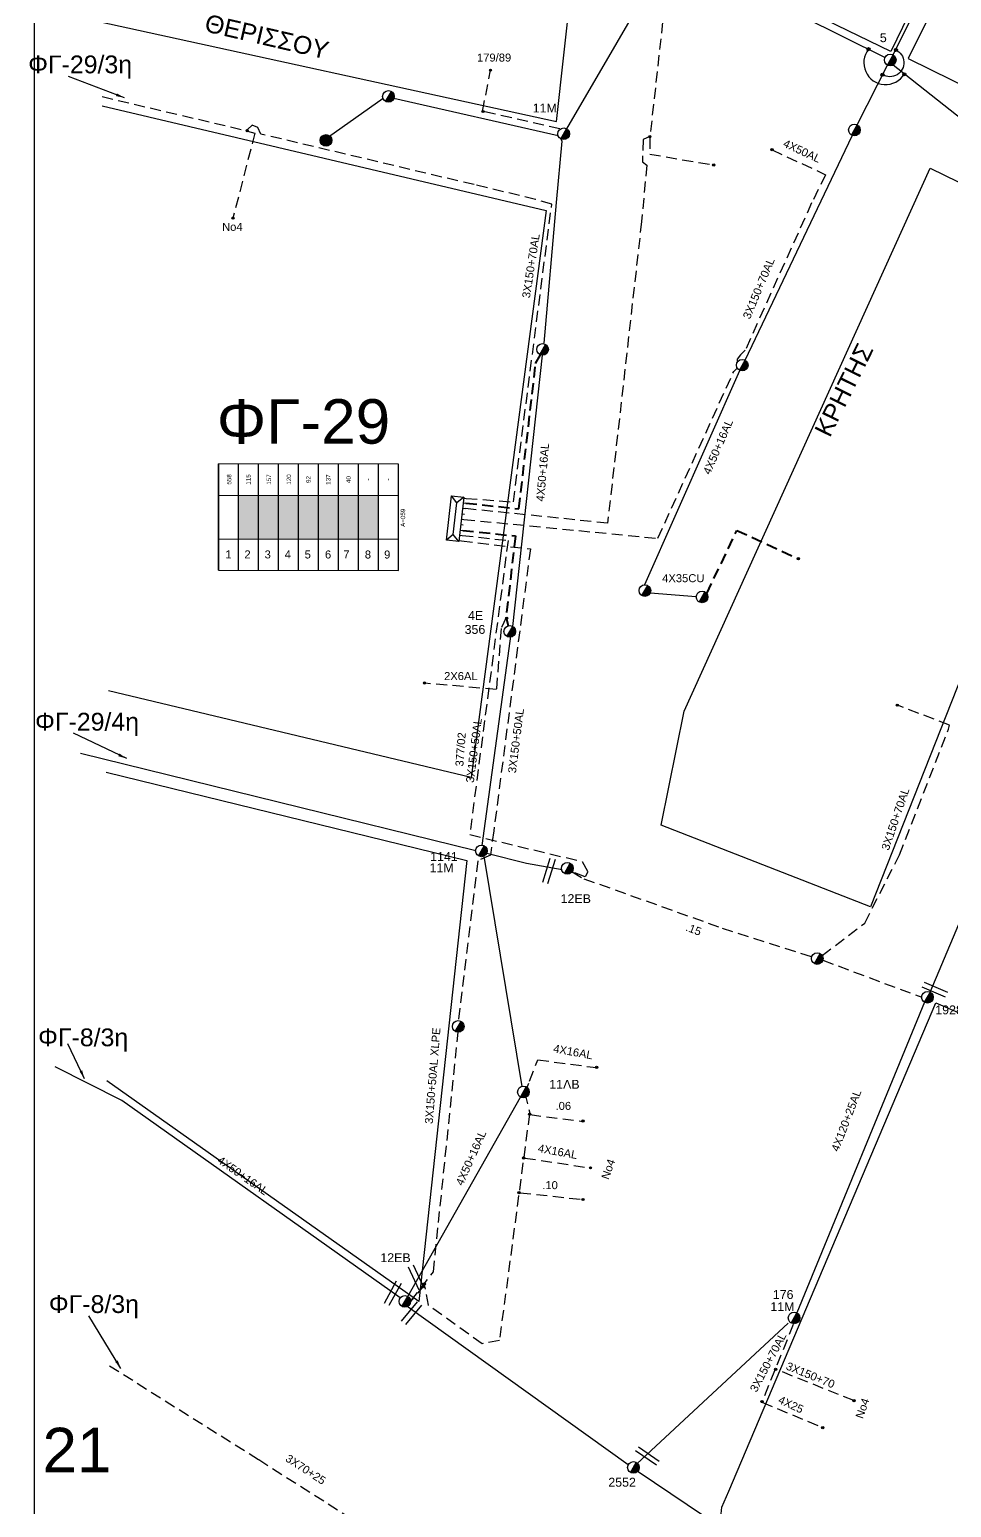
# Model space of a CAD drawing. Header units: millimetres. Extents: x -2238 to -1136, y 747 to 1272.
# Drawn here: x -2237.9 to -2131.4, y 858.5 to 1029.1 of the extents above; entities that cross this region are included whole.
import ezdxf
from ezdxf.enums import TextEntityAlignment as Align

# ---------------------------------------------------------------- set-up
doc = ezdxf.new("R2010")
doc.units = ezdxf.units.MM
doc.linetypes.add('DASHED', pattern=[19.05, 12.7, -6.35])
for name, color, linetype in [('Άγνωστα', 7, 'Continuous'), ('Ασφαλειοκιβώτια Χ.Τ 9 αναχωρήσεων', 7, 'Continuous'), ('Γέφυρες Εναέριου Δικτύου', 7, 'Continuous'), ('Γυμνά εναέρια ΧΤ (3Φ)   4x35CU', 7, 'Continuous'), ('Γυμνά εναέρια ΧΤ και ΦΟΠ (3Φ)   4x50+16AL', 7, 'Continuous'), ('Επιγραφές - Σχήματα', 7, 'Continuous'), ('Καλώδια ΧΤ   2x6AL', 7, 'DASHED'), ('Καλώδια ΧΤ   3x150+50AL', 7, 'DASHED'), ('Καλώδια ΧΤ   3x150+70AL', 7, 'DASHED'), ('Καλώδια ΧΤ   3x150AL+50XLPE', 7, 'DASHED'), ('Στύλος Ξύλινος', 7, 'Continuous'), ('Στύλος Ξύλινος @ 1', 7, 'Continuous'), ('Στύλος ΦΜ', 7, 'Continuous'), ('Στύλος ΦΜ @ 1', 7, 'Continuous'), ('Συνδέσεις', 7, 'Continuous'), ('Συνεστραμμένα ΧΤ   4x120+25 AL', 7, 'SYN_LINE'), ('Τομή', 7, 'Continuous'), ('Υποσταθμός πόλεως', 7, 'Continuous'), ('Υπόβαθρο ΔΕΗ', 7, 'Continuous'), ('Υπόγεια Καλώδια Δικτύου ΧΤ   .06', 7, 'DASHED'), ('Υπόγεια Καλώδια Δικτύου ΧΤ   .15', 7, 'DASHED'), ('Υπόγεια καλώδια Δικτύου ΧΤ και Παρ. ΧΤ - 3X150+70 AL', 7, 'DASHED'), ('Υπόγεια καλώδια Παροχών ΧΤ   .10 -', 7, 'DASHED'), ('Υπόγεια καλώδια Παροχών ΧΤ   4x16AL', 7, 'DASHED'), ('Υπόγεια καλώδια Παροχών ΧΤ   4x25', 7, 'DASHED')]:
    doc.layers.add(name, color=color, linetype=linetype)
doc.styles.get("Standard").update_dxf_attribs({"font": 'ARIAL.TTF'})
doc.linetypes.add('SYN_LINE', pattern='A,0.5,-0.0001,["/\\/\\/\\/",Standard,S=0.1,R=0,X=0,Y=-0.05],-0.25', length=0.7501)
doc.dimstyles.new('ISO-25', dxfattribs={"dimtxt": 2.5, "dimasz": 2.5, "dimexe": 1.25, "dimexo": 0.625, "dimtad": 1, "dimtxsty": 'Standard', "dimcen": 2.5, "dimadec": 0, "dimazin": 0, "dimtfac": 1, "dimtmove": 0, "dimatfit": 3, "dimfxl": 1, "dimarcsym": 0})

# ---------------------------------------------------------------- blocks, each defined once
blk = doc.blocks.new('ΤΟΜΗ')
at = {"layer": 'Τομή', "ltscale": 40}
for p, q in [((-5.68, 0), (5.68, 0)), ((5.68, -2.33), (-5.68, -2.33))]:
    blk.add_line(p, q, dxfattribs=at)
blk = doc.blocks.new('ΥΠΑΡΧΩΝ ΤΣΙΜΕΝΤΕΝΙΟΣ ΣΤΥΛΟΣ')
at = {"layer": 'Στύλος ΦΜ'}
blk.add_hatch(color=256, dxfattribs=at).paths.add_polyline_path([(-1.29, -2.28, 0.574793), (2.62, 0, 0.268822), (1.3, 2.27)])
blk.add_line((-1.29, -2.28), (1.3, 2.27), dxfattribs=at)
blk.add_circle((0, 0), 2.62, dxfattribs=at)
at = {"layer": 'Στύλος ΦΜ', "flags": 4}
for tag, p in [('ΤΥΠΟΣ', (-4.91, 3.03)), ('ΑΡΙΘΜΟΣ', (-4.68, 8.05))]:
    blk.add_attdef(tag, p, '', height=4, dxfattribs=at)
blk = doc.blocks.new('ΑΣΦΑΛΕΙΟΚΙΒΩΤΙΟ ΥΠΟΣΤΑΘΜΟΥ 9 ΑΝΑΧΩΡΗΣΕΩΝ')
at = {"layer": 'Ασφαλειοκιβώτια Χ.Τ 9 αναχωρήσεων', "ltscale": 40}
for p, q in [((-23.8, 40.36), (24.02, 40.36)), ((-9.72, 40.36), (-9.72, -40.64)), ((9.94, 40.36), (9.94, -40.64)), ((-23.8, 31.36), (24.02, 31.36)), ((-23.8, 22.36), (24.02, 22.36)), ((-23.8, 13.36), (24.02, 13.36)), ((-23.8, 4.36), (24.02, 4.36)), ((-23.8, -4.64), (24.02, -4.64)), ((-23.8, -13.64), (24.02, -13.64)), ((-23.8, -22.64), (24.02, -22.64)), ((-23.8, -31.64), (24.02, -31.64))]:
    blk.add_line(p, q, dxfattribs=at)
at = {"layer": 'Ασφαλειοκιβώτια Χ.Τ 9 αναχωρήσεων'}
blk.add_lwpolyline([(-23.8, -40.64), (24.02, -40.64), (24.02, 40.36), (-23.8, 40.36)], close=True, dxfattribs=at)
for s, p in [('1', (-18.45, 37.24)), ('2', (-18.45, 28.67)), ('3', (-18.45, 19.6)), ('4', (-18.45, 10.58)), ('5', (-18.45, 1.57)), ('6', (-18.45, -7.57)), ('7', (-18.45, -15.81)), ('8', (-18.45, -25.5)), ('9', (-18.45, -34.19))]:
    blk.add_text(s, height=3.6, rotation=270, dxfattribs=at).set_placement(p)
at = {"layer": 'Ασφαλειοκιβώτια Χ.Τ 9 αναχωρήσεων', "ltscale": 40}
for tag, height, p in [('ΟΝΟΜΑ', 5, (-0.16, 44.31)), ('ΚΕΙΜΕΝΟ 1', 2, (17.06, 35.59)), ('ΚΕΙΜΕΝΟ 2', 2, (17.06, 26.88)), ('ΚΕΙΜΕΝΟ 3', 2, (17.06, 17.69)), ('ΚΕΙΜΕΝΟ 4', 2, (17.06, 8.71)), ('ΚΕΙΜΕΝΟ 5', 2, (17.06, -0.13)), ('ΚΕΙΜΕΝΟ 6', 2, (17.06, -9.05)), ('ΚΕΙΜΕΝΟ 7', 2, (17.06, -18.13)), ('ΚΕΙΜΕΝΟ 8', 2, (17.06, -26.85)), ('ΚΕΙΜΕΝΟ 9', 2, (17.06, -35.99)), ('ΣΧ', 2, (-0.1, -42.64))]:
    blk.add_attdef(tag, text='', height=height, dxfattribs=at).set_placement(p, align=Align.MIDDLE_CENTER)
blk = doc.blocks.new('_ΣΥΝΔΕΣΗ')
at = {"layer": 'Συνδέσεις', "linetype": 'SYN_LINE', "ltscale": 40}
blk.add_hatch(color=256, dxfattribs=at).paths.add_polyline_path([(0.5, -0.01, 1), (-0.5, -0.01, 1)])
at = {"layer": 'Συνδέσεις'}
blk.add_circle((0, -0.01), 0.5, dxfattribs=at)
blk = doc.blocks.new('ΥΠΑΡΧΩΝ ΞΥΛΙΝΟΣ ΣΤΥΛΟΣ')
at = {"layer": 'Στύλος Ξύλινος'}
h = blk.add_hatch(color=256, dxfattribs=at)
h.paths.add_polyline_path([(-2.62, 0, 0.270008), (-1.29, -2.28), (1.3, 2.27, 0.576266)])
h.paths.add_polyline_path([(-1.29, -2.28, 0.574793), (2.62, 0, 0.268822), (1.3, 2.27)])
blk.add_line((-1.29, -2.28), (1.3, 2.27), dxfattribs=at)
blk.add_circle((0, 0), 2.62, dxfattribs=at)
at = {"layer": 'Στύλος Ξύλινος', "flags": 4}
for tag, p in [('ΑΡΙΘΜΟΣ', (-4.91, 8.6)), ('ΤΥΠΟΣ', (-4.85, 3.39))]:
    blk.add_attdef(tag, p, '', height=4, dxfattribs=at)
blk = doc.blocks.new('ΥΠΟΣΤΑΘΜΟΣ ΠΟΛΕΩΣ 9 ΑΝΑΧΩΡΗΣΕΩΝ')
at = {"layer": 'Υποσταθμός πόλεως', "ltscale": 40}
for p, q in [((-9.63, -2.82), (-9.63, -4)), ((-7.12, -2.82), (-7.12, -4)), ((-4.84, -2.82), (-4.84, -4)), ((-2.36, -2.82), (-2.36, -4)), ((0.09, -2.82), (0.09, -4)), ((2.55, -2.82), (2.55, -4)), ((5.02, -2.82), (5.02, -4)), ((7.48, -2.82), (7.48, -4)), ((9.61, -2.82), (9.61, -4))]:
    blk.add_line(p, q, dxfattribs=at)
blk.add_lwpolyline([(-10.02, 2.82), (10.02, 2.82), (10.02, -2.82), (-10.02, -2.82)], close=True, dxfattribs=at)
for points in [[(-7.21, 0), (-10.02, 2.82)], [(-10.02, -2.82), (-7.21, 0)], [(-7.21, 0), (7.21, 0)], [(7.21, 0), (10.02, 2.82)], [(10.02, -2.82), (7.21, 0)]]:
    blk.add_lwpolyline(points, dxfattribs=at)
at = {"layer": 'Υποσταθμός πόλεως', "linetype": 'SYN_LINE', "ltscale": 40, "flags": 1}
for tag, p in [('ΜΕΤΑΣΧΗΜΑΤΙΣΜΟΣ', (10.79, 1.71)), ('ΙΣΧΥΣ', (10.77, -1.08)), ('ΑΡΙΘΜΟΣ', (10.89, -3.8))]:
    blk.add_attdef(tag, p, '', height=1.8, dxfattribs=at)

msp = doc.modelspace()

# ---------------------------------------------------------------- hatches: boundary and pattern name
at = {"layer": 'Ασφαλειοκιβώτια Χ.Τ 9 αναχωρήσεων', "lineweight": 40, "ltscale": 0.1}
for color, points in [(87, [(-2211.45, 975.34), (-2213.76, 975.35), (-2213.76, 970.3), (-2211.45, 970.3)]), (1, [(-2211.45, 975.34), (-2211.45, 970.3), (-2209.14, 970.3), (-2209.14, 975.34)]), (30, [(-2209.14, 975.34), (-2209.14, 970.3), (-2206.84, 970.3), (-2206.83, 975.34)]), (2, [(-2206.83, 975.34), (-2206.84, 970.3), (-2204.53, 970.29), (-2204.52, 975.34)]), (27, [(-2204.52, 975.34), (-2204.53, 970.29), (-2202.22, 970.29), (-2202.21, 975.33)]), (5, [(-2202.21, 975.33), (-2202.22, 970.29), (-2199.91, 970.29), (-2199.9, 975.33)]), (133, [(-2199.9, 975.33), (-2199.91, 970.29), (-2197.6, 970.29), (-2197.59, 975.33)])]:
    msp.add_hatch(color=color, dxfattribs=at).paths.add_polyline_path(points)

# ---------------------------------------------------------------- linework, layer by layer
at = {"layer": 'Άγνωστα', "color": 27, "ltscale": 0.1}
for points in [[(-2138.18, 1026.18), (-2128.09, 1046.51)], [(-2142.39, 1018.14), (-2142.32, 1018.1), (-2138.84, 1025.01)]]:
    msp.add_lwpolyline(points, dxfattribs=at)
at = {"layer": 'Άγνωστα', "color": 2, "linetype": 'DASHED', "ltscale": 0.1}
for points in [[(-2163.94, 1037.52), (-2166.27, 1016.63)], [(-2166.25, 1016.78), (-2167.05, 1016.43), (-2167.13, 1013.86), (-2166.62, 1013.46), (-2167.22, 1006.94), (-2171.14, 972.13), (-2187.59, 973.82)], [(-2166.27, 1016.63), (-2166.27, 1016.63), (-2166.27, 1014.73), (-2158.89, 1013.47)]]:
    msp.add_lwpolyline(points, dxfattribs=at)
at = {"layer": 'Άγνωστα', "color": 87, "linetype": 'DASHED', "ltscale": 0.1}
for points in [[(-2185.58, 1019.67), (-2184.66, 1024.43)], [(-2176.64, 1017.64), (-2185.58, 1019.67)]]:
    msp.add_lwpolyline(points, dxfattribs=at)
at = {"layer": 'Άγνωστα', "color": 85, "linetype": 'SYN_LINE', "ltscale": 10}
for points in [[(-2197.07, 1021.17), (-2203.35, 1016.68)], [(-2176.84, 1016.85), (-2176.84, 1016.85), (-2195.82, 1021.14)]]:
    msp.add_lwpolyline(points, dxfattribs=at)
at = {"layer": 'Άγνωστα', "color": 1, "linetype": 'DASHED', "ltscale": 0.1}
msp.add_lwpolyline([(-2212.7, 1017.38), (-2211.87, 1017.15), (-2214.4, 1007.34)], dxfattribs=at)
at = {"layer": 'Άγνωστα', "color": 27, "linetype": 'DASHED', "ltscale": 0.1}
msp.add_lwpolyline([(-2152.16, 1015.24), (-2145.98, 1012.36)], dxfattribs=at)
at = {"layer": 'Άγνωστα', "color": 85, "linetype": 'DASHED', "lineweight": 40, "ltscale": 0.1}
msp.add_lwpolyline([(-2187.52, 974.45), (-2181.38, 973.79), (-2179.45, 990.56), (-2178.88, 991.56)], dxfattribs=at)
at = {"layer": 'Άγνωστα', "color": 30, "linetype": 'DASHED', "lineweight": 40, "ltscale": 0.1}
msp.add_lwpolyline([(-2187.87, 971.3), (-2181.79, 970.65), (-2182.86, 961.24), (-2182.61, 960.28)], dxfattribs=at)
at = {"layer": 'Άγνωστα', "color": 27, "linetype": 'DASHED', "lineweight": 40, "ltscale": 0.1}
msp.add_lwpolyline([(-2159.69, 964.01), (-2156.21, 971.3), (-2149.02, 967.97)], dxfattribs=at)
at = {"layer": 'Γέφυρες Εναέριου Δικτύου', "ltscale": 0.1}
for points in [[(-2141.02, 1026.84, 1.060066), (-2136.89, 1023.96, 71.863582)], [(-2137.89, 1026.77, -1.064606), (-2139.4, 1023.9, -2.51851)]]:
    msp.add_lwpolyline(points, format="xyb", dxfattribs=at)
at = {"layer": 'Γυμνά εναέρια ΧΤ (3Φ)   4x35CU', "color": 27, "linetype": 'SYN_LINE', "ltscale": 6}
msp.add_lwpolyline([(-2166.22, 964.1), (-2160.9, 963.67)], dxfattribs=at)
at = {"layer": 'Γυμνά εναέρια ΧΤ και ΦΟΠ (3Φ)   4x50+16AL', "color": 85, "ltscale": 0.1}
for points in [[(-2164.27, 1037.61), (-2175.87, 1017.66)], [(-2176.54, 1016.49), (-2176.41, 1016.22), (-2177.09, 1009.13), (-2178.49, 992.89)]]:
    msp.add_lwpolyline(points, dxfattribs=at)
at = {"layer": 'Γυμνά εναέρια ΧΤ και ΦΟΠ (3Φ)   4x50+16AL', "color": 173, "ltscale": 0.1}
for points in [[(-2163.32, 1037.95), (-2139.11, 1025.9)], [(-2138.36, 1025.2), (-2109.62, 1002.48)]]:
    msp.add_lwpolyline(points, dxfattribs=at)
at = {"layer": 'Γυμνά εναέρια ΧΤ και ΦΟΠ (3Φ)   4x50+16AL', "color": 27, "ltscale": 0.1}
for points in [[(-2155.27, 990.95), (-2142.92, 1016.84)], [(-2166.84, 965.03), (-2155.88, 989.75)]]:
    msp.add_lwpolyline(points, dxfattribs=at)
at = {"layer": 'Γυμνά εναέρια ΧΤ και ΦΟΠ (3Φ)   4x50+16AL', "color": 30, "ltscale": 0.1}
for points in [[(-2182.1, 960.21), (-2178.65, 991.52)], [(-2185.62, 934.92), (-2182.27, 959.36)], [(-2186.37, 934.3), (-2232.01, 945.53)], [(-2185.43, 933.68), (-2181.04, 907.08)], [(-2176.38, 932.11), (-2180.51, 932.86), (-2185.08, 933.98)], [(-2194.22, 882.87), (-2181.19, 905.87)]]:
    msp.add_lwpolyline(points, dxfattribs=at)
at = {"layer": 'Γυμνά εναέρια ΧΤ και ΦΟΠ (3Φ)   4x50+16AL', "color": 2, "ltscale": 0.1}
msp.add_lwpolyline([(-2195.09, 882.69), (-2227.23, 905.5), (-2234.93, 909.35)], dxfattribs=at)
at = {"layer": 'Γυμνά εναέρια ΧΤ και ΦΟΠ (3Φ)   4x50+16AL', "color": 3, "ltscale": 0.1}
for points in [[(-2194.16, 881.67), (-2168.75, 863.45)], [(-2167.61, 862.66), (-2146.75, 848.59)]]:
    msp.add_lwpolyline(points, dxfattribs=at)
at = {"layer": 'Επιγραφές - Σχήματα', "ltscale": 0.1}
msp.add_lwpolyline([(-1243.78, 1256.38), (-2237.36, 1256.38), (-2237.36, 756.99), (-1243.78, 756.99)], close=True, dxfattribs=at)
at = {"layer": 'Καλώδια ΧΤ   2x6AL', "color": 30, "linetype": 'DASHED', "ltscale": 0.1}
msp.add_lwpolyline([(-2182.86, 961.24), (-2183.43, 959.98), (-2183.98, 952.93), (-2192.24, 953.65)], dxfattribs=at)
at = {"layer": 'Καλώδια ΧΤ   3x150+50AL', "color": 133, "linetype": 'DASHED', "ltscale": 0.1}
msp.add_lwpolyline([(-2188.01, 970.08), (-2180.06, 969.15), (-2184.28, 936.63), (-2184.55, 934.74), (-2184.65, 933.82), (-2186.14, 933.15), (-2188.39, 914.7)], dxfattribs=at)
at = {"layer": 'Καλώδια ΧΤ   3x150+50AL', "color": 5, "linetype": 'DASHED', "ltscale": 0.1}
msp.add_lwpolyline([(-2187.94, 970.72), (-2182.63, 970.12), (-2187.06, 936.17), (-2174.08, 933.07), (-2173.41, 931.89), (-2173.75, 931.29), (-2175.25, 931.88)], dxfattribs=at)
at = {"layer": 'Καλώδια ΧΤ   3x150+70AL', "color": 2, "linetype": 'DASHED', "ltscale": 0.1}
msp.add_lwpolyline([(-2228.66, 874.87), (-2211.42, 864.02), (-2189.01, 849.76), (-2171.71, 838.25), (-2171.44, 838.02), (-2170.91, 837.45)], dxfattribs=at)
at = {"layer": 'Καλώδια ΧΤ   3x150+70AL', "color": 5, "linetype": 'DASHED', "ltscale": 0.1}
msp.add_lwpolyline([(-2142.71, 870.83), (-2151.78, 874.48)], dxfattribs=at)
at = {"layer": 'Καλώδια ΧΤ   3x150AL+50XLPE', "color": 133, "linetype": 'DASHED', "ltscale": 0.1}
for points in [[(-2180.16, 903.95), (-2183.63, 877.79), (-2185.63, 877.39), (-2191.83, 881.84), (-2192.27, 884.2), (-2193.88, 882.29), (-2191.25, 885.72), (-2188.39, 913.36)], [(-2180.71, 906.31), (-2180.1, 903.85)]]:
    msp.add_lwpolyline(points, dxfattribs=at)
at = {"layer": 'Συνεστραμμένα ΧΤ   4x120+25 AL', "color": 1, "linetype": 'Continuous', "ltscale": 0.1}
msp.add_lwpolyline([(-2133.89, 918), (-2127.91, 932.24)], dxfattribs=at)
at = {"layer": 'Συνεστραμμένα ΧΤ   4x120+25 AL', "color": 5, "linetype": 'SYN_LINE', "ltscale": 10}
for points in [[(-2134.54, 916.82), (-2149.28, 880.96)], [(-2150.28, 879.77), (-2167.78, 863.52)]]:
    msp.add_lwpolyline(points, dxfattribs=at)
at = {"layer": 'Υπόβαθρο ΔΕΗ', "ltscale": 0.1}
msp.add_lwpolyline([(-2118.85, 1066.91), (-2138.43, 1026.57), (-2163.32, 1038.68), (-2157.97, 1083.26)], close=True, dxfattribs=at)
for points in [[(-2229.89, 1030.05), (-2177.03, 1018.5), (-2175.35, 1033.86), (-2230.8, 1063.78)], [(-2136.45, 1025.79), (-2106.19, 1010.86), (-2088.9, 1053.07), (-2110.82, 1063.1), (-2124.69, 1032.1), (-2131.75, 1035.29), (-2136.45, 1025.79)], [(-2229.5, 1020.32), (-2178.22, 1008.23), (-2186.91, 942.76), (-2228.75, 952.76)], [(-2133.89, 1013.11), (-2111.41, 1002.16), (-2140.79, 927.84), (-2164.97, 937.28), (-2162.32, 950.42), (-2133.89, 1013.11)], [(-2229.03, 943.37), (-2187.38, 933.18), (-2192.95, 882.27), (-2228.94, 907.76)], [(-2133.24, 916.75), (-2097.58, 901.4), (-2124.03, 835.09), (-2157.82, 855.83), (-2158.04, 856.87), (-2158.04, 857.77), (-2157.97, 858.52), (-2157.14, 860.39), (-2133.24, 916.75)]]:
    msp.add_lwpolyline(points, dxfattribs=at)
at = {"layer": 'Υπόγεια Καλώδια Δικτύου ΧΤ   .06', "color": 133, "linetype": 'DASHED', "ltscale": 0.1}
msp.add_lwpolyline([(-2180.1, 903.85), (-2180.1, 903.85), (-2174.06, 903.07)], dxfattribs=at)
at = {"layer": 'Υπόγεια Καλώδια Δικτύου ΧΤ   .15', "color": 5, "linetype": 'DASHED', "ltscale": 0.1}
for points in [[(-2175.25, 931.88), (-2173.87, 931.08), (-2157.93, 925.39), (-2147.58, 922.08)], [(-2146.3, 921.68), (-2134.88, 917.4)]]:
    msp.add_lwpolyline(points, dxfattribs=at)
at = {"layer": 'Υπόγεια καλώδια Δικτύου ΧΤ και Παρ. ΧΤ - 3X150+70 AL', "color": 1, "linetype": 'DASHED', "ltscale": 0.1}
for points in [[(-2229.51, 1021.37), (-2212.7, 1017.41)], [(-2187.46, 974.99), (-2182.02, 974.58), (-2177.59, 1008.94), (-2179.47, 1009.5), (-2186.56, 1011.21), (-2211.16, 1017.04), (-2211.53, 1017.81), (-2212.17, 1018.08), (-2212.71, 1017.56), (-2212.75, 1017.42)]]:
    msp.add_lwpolyline(points, dxfattribs=at)
at = {"layer": 'Υπόγεια καλώδια Δικτύου ΧΤ και Παρ. ΧΤ - 3X150+70 AL', "color": 27, "linetype": 'DASHED', "ltscale": 0.1}
for points in [[(-2145.98, 1012.36), (-2147.59, 1009.09), (-2155.25, 992.11), (-2155.81, 991.55), (-2156.17, 991.07), (-2156.2, 990.68)], [(-2187.73, 972.56), (-2165.34, 970.38), (-2156.58, 989.64), (-2156.17, 990.01)]]:
    msp.add_lwpolyline(points, dxfattribs=at)
at = {"layer": 'Υπόγεια καλώδια Δικτύου ΧΤ και Παρ. ΧΤ - 3X150+70 AL', "color": 5, "linetype": 'DASHED', "ltscale": 0.1}
for points in [[(-2146.36, 922.21), (-2141.45, 925.97), (-2137.43, 933.84), (-2131.79, 948.36), (-2131.66, 948.81), (-2137.66, 951.11)], [(-2149.7, 879.63), (-2153.29, 870.75)]]:
    msp.add_lwpolyline(points, dxfattribs=at)
at = {"layer": 'Υπόγεια καλώδια Παροχών ΧΤ   .10 -', "color": 133, "linetype": 'DASHED', "ltscale": 0.1}
msp.add_lwpolyline([(-2181.26, 894.84), (-2173.97, 894.05)], dxfattribs=at)
at = {"layer": 'Υπόγεια καλώδια Παροχών ΧΤ   4x16AL', "color": 133, "linetype": 'DASHED', "ltscale": 0.1}
for points in [[(-2180.71, 906.31), (-2180.14, 907.73), (-2179.19, 910.17), (-2172.44, 909.28)], [(-2180.71, 898.84), (-2173.12, 897.7)]]:
    msp.add_lwpolyline(points, dxfattribs=at)
at = {"layer": 'Υπόγεια καλώδια Παροχών ΧΤ   4x25', "color": 5, "linetype": 'DASHED', "ltscale": 0.1}
msp.add_lwpolyline([(-2153.33, 870.64), (-2153.33, 870.64), (-2146.27, 867.72)], dxfattribs=at)

# ---------------------------------------------------------------- block references
at = {"layer": 'Ασφαλειοκιβώτια Χ.Τ 9 αναχωρήσεων', "ltscale": 0.1}
ref = msp.add_blockref('ΑΣΦΑΛΕΙΟΚΙΒΩΤΙΟ ΥΠΟΣΤΑΘΜΟΥ 9 ΑΝΑΧΩΡΗΣΕΩΝ', (-2205.71, 972.79), dxfattribs=dict(at, xscale=0.2565857821764329, yscale=0.2565857821764329, zscale=0.2565857821764329, rotation=89.94133062145343))
ref.add_attrib('ΣΧ', 'A=059', dxfattribs={"ltscale": 40, "height": 0.513, "rotation": 89.9413}).set_placement((-2194.77, 972.75), align=Align.MIDDLE_CENTER)
ref.add_attrib('ΚΕΙΜΕΝΟ 2', '115', dxfattribs={"ltscale": 40, "height": 0.513, "rotation": 89.9413}).set_placement((-2212.61, 977.17), align=Align.MIDDLE_CENTER)
ref.add_attrib('ΚΕΙΜΕΝΟ 1', '558', dxfattribs={"ltscale": 40, "height": 0.513, "rotation": 89.9413}).set_placement((-2214.84, 977.18), align=Align.MIDDLE_CENTER)
ref.add_attrib('ΚΕΙΜΕΝΟ 3', '157', dxfattribs={"ltscale": 40, "height": 0.513, "rotation": 89.9413}).set_placement((-2210.25, 977.17), align=Align.MIDDLE_CENTER)
ref.add_attrib('ΚΕΙΜΕΝΟ 4', '120', dxfattribs={"ltscale": 40, "height": 0.513, "rotation": 89.9413}).set_placement((-2207.94, 977.17), align=Align.MIDDLE_CENTER)
ref.add_attrib('ΚΕΙΜΕΝΟ 5', '92', dxfattribs={"ltscale": 40, "height": 0.513, "rotation": 89.9413}).set_placement((-2205.68, 977.17), align=Align.MIDDLE_CENTER)
ref.add_attrib('ΚΕΙΜΕΝΟ 6', '137', dxfattribs={"ltscale": 40, "height": 0.513, "rotation": 89.9413}).set_placement((-2203.39, 977.16), align=Align.MIDDLE_CENTER)
ref.add_attrib('ΚΕΙΜΕΝΟ 7', '40', dxfattribs={"ltscale": 40, "height": 0.513, "rotation": 89.9413}).set_placement((-2201.06, 977.16), align=Align.MIDDLE_CENTER)
ref.add_attrib('ΚΕΙΜΕΝΟ 8', '-', dxfattribs={"ltscale": 40, "height": 0.513, "rotation": 89.9413}).set_placement((-2198.82, 977.16), align=Align.MIDDLE_CENTER)
ref.add_attrib('ΚΕΙΜΕΝΟ 9', '-', dxfattribs={"ltscale": 40, "height": 0.513, "rotation": 89.9413}).set_placement((-2196.47, 977.16), align=Align.MIDDLE_CENTER)
at = {"layer": 'Στύλος Ξύλινος @ 1', "ltscale": 0.1, "xscale": 0.2565857821764941, "yscale": 0.2565857821764941, "zscale": 0.2565857821764941}
msp.add_blockref('ΥΠΑΡΧΩΝ ΞΥΛΙΝΟΣ ΣΤΥΛΟΣ', (-2203.65, 1016.32), dxfattribs=at)
at = {"layer": 'Στύλος ΦΜ @ 1', "ltscale": 0.1}
ref = msp.add_blockref('ΥΠΑΡΧΩΝ ΤΣΙΜΕΝΤΕΝΙΟΣ ΣΤΥΛΟΣ', (-2138.51, 1025.6), dxfattribs=dict(at, xscale=0.2565857821764941, yscale=0.2565857821764941, zscale=0.2565857821764941))
ref.add_attrib('ΑΡΙΘΜΟΣ', '5', (-2139.71, 1027.66), dxfattribs={"layer": 'Στύλος ΦΜ', "height": 1.03, "flags": 4})
at = {"layer": 'Στύλος ΦΜ @ 1', "ltscale": 0.1, "xscale": 0.2565857821764941, "yscale": 0.2565857821764941, "zscale": 0.2565857821764941}
for p in [(-2196.44, 1021.39), (-2142.65, 1017.52), (-2178.65, 992.19), (-2155.6, 990.37), (-2166.84, 964.35), (-2160.23, 963.61), (-2146.94, 921.87), (-2188.39, 914.03)]:
    msp.add_blockref('ΥΠΑΡΧΩΝ ΤΣΙΜΕΝΤΕΝΙΟΣ ΣΤΥΛΟΣ', p, dxfattribs=at)
at = {"layer": 'Στύλος ΦΜ @ 1', "ltscale": 0.1}
ref = msp.add_blockref('ΥΠΑΡΧΩΝ ΤΣΙΜΕΝΤΕΝΙΟΣ ΣΤΥΛΟΣ', (-2176.21, 1017.08), dxfattribs=dict(at, xscale=0.2565857821764941, yscale=0.2565857821764941, zscale=0.2565857821764941))
ref.add_attrib('ΤΥΠΟΣ', '11M', (-2179.79, 1019.54), dxfattribs={"layer": 'Στύλος ΦΜ', "height": 1.026, "flags": 4})
ref = msp.add_blockref('ΥΠΑΡΧΩΝ ΤΣΙΜΕΝΤΕΝΙΟΣ ΣΤΥΛΟΣ', (-2182.43, 959.63), dxfattribs=dict(at, xscale=0.2565857821764941, yscale=0.2565857821764941, zscale=0.2565857821764941))
ref.add_attrib('ΤΥΠΟΣ', '4E', (-2187.26, 960.96), dxfattribs={"layer": 'Στύλος ΦΜ', "height": 1.026, "flags": 4})
ref.add_attrib('ΑΡΙΘΜΟΣ', '356', (-2187.65, 959.35), dxfattribs={"layer": 'Στύλος ΦΜ', "height": 1.026, "flags": 4})
ref = msp.add_blockref('ΥΠΑΡΧΩΝ ΤΣΙΜΕΝΤΕΝΙΟΣ ΣΤΥΛΟΣ', (-2185.71, 934.3), dxfattribs=dict(at, xscale=0.2565857821764941, yscale=0.2565857821764941, zscale=0.2565857821764941))
ref.add_attrib('ΤΥΠΟΣ', '11M', (-2191.69, 931.84), dxfattribs={"layer": 'Στύλος ΦΜ', "height": 1.026, "flags": 4})
ref.add_attrib('ΑΡΙΘΜΟΣ', '1141', (-2191.63, 933.13), dxfattribs={"layer": 'Στύλος ΦΜ', "height": 1.026, "flags": 4})
ref = msp.add_blockref('ΥΠΑΡΧΩΝ ΤΣΙΜΕΝΤΕΝΙΟΣ ΣΤΥΛΟΣ', (-2175.79, 932.28), dxfattribs=dict(at, xscale=0.2565857821764941, yscale=0.2565857821764941, zscale=0.2565857821764941))
ref.add_attrib('ΤΥΠΟΣ', '12ΕΒ', (-2176.57, 928.27), dxfattribs={"layer": 'Στύλος ΦΜ', "height": 1.026, "flags": 4})
ref = msp.add_blockref('ΥΠΑΡΧΩΝ ΤΣΙΜΕΝΤΕΝΙΟΣ ΣΤΥΛΟΣ', (-2134.21, 917.4), dxfattribs=dict(at, xscale=0.2565857821764941, yscale=0.2565857821764941, zscale=0.2565857821764941))
ref.add_attrib('ΑΡΙΘΜΟΣ', '1928', (-2133.31, 915.43), dxfattribs={"layer": 'Στύλος ΦΜ', "height": 1.026, "flags": 4})
ref = msp.add_blockref('ΥΠΑΡΧΩΝ ΤΣΙΜΕΝΤΕΝΙΟΣ ΣΤΥΛΟΣ', (-2180.86, 906.46), dxfattribs=dict(at, xscale=0.2565857821764941, yscale=0.2565857821764941, zscale=0.2565857821764941))
ref.add_attrib('ΤΥΠΟΣ', '11ΛΒ', (-2177.88, 906.84), dxfattribs={"layer": 'Στύλος ΦΜ', "height": 1.026, "flags": 4})
ref = msp.add_blockref('ΥΠΑΡΧΩΝ ΤΣΙΜΕΝΤΕΝΙΟΣ ΣΤΥΛΟΣ', (-2194.55, 882.29), dxfattribs=dict(at, xscale=0.2565857821764941, yscale=0.2565857821764941, zscale=0.2565857821764941))
ref.add_attrib('ΤΥΠΟΣ', '12ΕΒ', (-2197.38, 886.82), dxfattribs={"layer": 'Στύλος ΦΜ', "height": 1.026, "flags": 4})
ref = msp.add_blockref('ΥΠΑΡΧΩΝ ΤΣΙΜΕΝΤΕΝΙΟΣ ΣΤΥΛΟΣ', (-2149.61, 880.38), dxfattribs=dict(at, xscale=0.2565857821764941, yscale=0.2565857821764941, zscale=0.2565857821764941))
ref.add_attrib('ΤΥΠΟΣ', '11M', (-2152.35, 881.17), dxfattribs={"layer": 'Στύλος ΦΜ', "height": 1.026, "flags": 4})
ref.add_attrib('ΑΡΙΘΜΟΣ', '176', (-2152.07, 882.57), dxfattribs={"layer": 'Στύλος ΦΜ', "height": 1.026, "flags": 4})
ref = msp.add_blockref('ΥΠΑΡΧΩΝ ΤΣΙΜΕΝΤΕΝΙΟΣ ΣΤΥΛΟΣ', (-2168.16, 863.12), dxfattribs=dict(at, xscale=0.2565857821764941, yscale=0.2565857821764941, zscale=0.2565857821764941))
ref.add_attrib('ΑΡΙΘΜΟΣ', '2552', (-2171.06, 860.9), dxfattribs={"layer": 'Στύλος ΦΜ', "height": 1.026, "flags": 4})
at = {"layer": 'Συνδέσεις', "xscale": 0.3548076403074907, "yscale": 0.3548076403074907, "zscale": 0.3548076403074907}
for p in [(-2141.02, 1026.85), (-2137.85, 1026.76), (-2139.4, 1023.9), (-2136.89, 1023.96)]:
    msp.add_blockref('_ΣΥΝΔΕΣΗ', p, dxfattribs=at)
at = {"layer": 'Συνδέσεις', "ltscale": 0.1, "xscale": 0.2565857821764941, "yscale": 0.2565857821764941, "zscale": 0.2565857821764941}
for p in [(-2184.66, 1024.43), (-2185.53, 1019.66), (-2212.75, 1017.43), (-2166.27, 1016.75), (-2152.16, 1015.24), (-2158.89, 1013.47), (-2214.4, 1007.34), (-2149.12, 968.04), (-2182.79, 961.16), (-2192.28, 953.68), (-2137.7, 951.12), (-2172.41, 909.32), (-2180.14, 903.9), (-2173.97, 903.11), (-2180.84, 898.84), (-2173.12, 897.71), (-2181.38, 894.84), (-2173.99, 894.05), (-2192.29, 884.29), (-2151.74, 874.44), (-2153.31, 870.73), (-2142.7, 870.82), (-2146.3, 867.72)]:
    msp.add_blockref('_ΣΥΝΔΕΣΗ', p, dxfattribs=at)
at = {"layer": 'Τομή', "ltscale": 0.1}
for p, xscale, yscale, zscale, rotation in [((-2178.2, 932.08), 0.2565857821764849, 0.2565857821764849, 0.2565857821764849, 72.73534384862239), ((-2133.25, 918.55), 0.2565857821765123, 0.2565857821765123, 0.2565857821765123, 336.6546792032734), ((-2193.51, 884.92), 0.2565857821764137, 0.2565857821764137, 0.2565857821764137, 114.4784830224112), ((-2196.21, 883.38), 0.2565857821764282, 0.2565857821764282, 0.2565857821764282, 61.43208667407933), ((-2194.01, 881.12), 0.2565857821764369, 0.2565857821764369, 0.2565857821764369, 50.22713204750802), ((-2166.37, 864.69), 0.256585782176513, 0.256585782176513, 0.256585782176513, 325.4114287707406)]:
    msp.add_blockref('ΤΟΜΗ', p, dxfattribs=dict(at, xscale=xscale, yscale=yscale, zscale=zscale, rotation=rotation))
at = {"layer": 'Υποσταθμός πόλεως', "xscale": 0.2565857821765301, "yscale": 0.2565857821765301, "zscale": 0.2565857821765301, "rotation": 83.58757650676043}
msp.add_blockref('ΥΠΟΣΤΑΘΜΟΣ ΠΟΛΕΩΣ 9 ΑΝΑΧΩΡΗΣΕΩΝ', (-2188.75, 972.65), dxfattribs=at)

# ---------------------------------------------------------------- texts
at = {"layer": 'Γυμνά εναέρια ΧΤ (3Φ)   4x35CU', "color": 7, "ltscale": 0.1, "insert": (-2164.84, 966.24), "char_height": 0.924, "width": 86.4036, "attachment_point": 1}
msp.add_mtext('4X35CU', dxfattribs=at)
at = {"layer": 'Γυμνά εναέρια ΧΤ και ΦΟΠ (3Φ)   4x50+16AL', "color": 7, "ltscale": 0.1, "char_height": 0.924, "width": 86.4036, "attachment_point": 1}
for s, insert, rotation in [('4X50AL', (-2150.58, 1016.48), 335.0332), ('4X50+16AL', (-2160.17, 978.03), 66.533), ('4X50+16AL', (-2179.4, 974.68), 84.9534), ('4X50+16AL', (-2188.72, 895.95), 65.9215), ('4X50+16AL', (-2215.77, 899.13), 325.0982)]:
    msp.add_mtext(s, dxfattribs=dict(at, insert=insert, rotation=rotation))
at = {"layer": 'Επιγραφές - Σχήματα', "ltscale": 0.1, "attachment_point": 5}
for s, insert, char_height, rotation in [('ΘΕΡΙΣΣΟΥ', (-2210.48, 1028.28), 2.053, 346.9822), ('ΚΡΗΤΗΣ', (-2143.86, 987.52), 2.053, 63.639), ('377/02', (-2188.11, 946.01), 0.924, 85.7452)]:
    msp.add_mtext(s, dxfattribs=dict(at, insert=insert, char_height=char_height, rotation=rotation))
at = {"layer": 'Επιγραφές - Σχήματα', "ltscale": 0.1}
for s, insert, char_height, width, attachment_point in [('ΦΓ-29/3η', (-2232.04, 1024.78), 2.053, 8.7846, 5), ('179/89', (-2186.22, 1026.34), 0.924, 8.7846, 1), ('No4', (-2215.65, 1006.8), 0.924, 2.4947, 1), ('ΦΓ-29/4η', (-2231.24, 948.9), 2.053, 8.7846, 5), ('ΦΓ-8/3η', (-2231.69, 912.46), 2.053, 8.7846, 5), ('ΦΓ-8/3η', (-2230.45, 881.67), 2.053, 8.7846, 5), ('21', (-2236.39, 867.7), 5.132, 9.8992, 1)]:
    msp.add_mtext(s, dxfattribs=dict(at, insert=insert, char_height=char_height, width=width, attachment_point=attachment_point))
at = {"layer": 'Επιγραφές - Σχήματα', "insert": (-2216.27, 986.44), "char_height": 5.132, "width": 10.194, "attachment_point": 1}
msp.add_mtext('ΦΓ-29', dxfattribs=at)
at = {"layer": 'Επιγραφές - Σχήματα', "ltscale": 0.1, "char_height": 0.924, "width": 2.3267, "attachment_point": 1, "rotation": 70.6849}
for insert in [(-2171.9, 896.59), (-2142.55, 868.98)]:
    msp.add_mtext('No4', dxfattribs=dict(at, insert=insert))
at = {"layer": 'Καλώδια ΧΤ   2x6AL', "color": 7, "linetype": 'DASHED', "ltscale": 0.1, "insert": (-2190.02, 954.94), "char_height": 0.924, "width": 86.4036, "attachment_point": 1}
msp.add_mtext('2X6AL', dxfattribs=at)
at = {"layer": 'Καλώδια ΧΤ   3x150+50AL', "color": 7, "linetype": 'DASHED', "ltscale": 0.1, "char_height": 0.924, "width": 86.4036, "attachment_point": 1, "rotation": 82.7835}
for insert in [(-2182.65, 943.34), (-2187.51, 942.23)]:
    msp.add_mtext('3X150+50AL', dxfattribs=dict(at, insert=insert))
at = {"layer": 'Καλώδια ΧΤ   3x150AL+50XLPE', "color": 7, "linetype": 'DASHED', "ltscale": 0.1}
for s, insert, char_height, width, attachment_point, rotation in [('3X150+50AL XLPE', (-2192.25, 902.83), 0.9237, 86.4036, 1, 85.3608), ('3X70+25', (-2206, 862.89), 0.924, 14.291, 5, 326.9109)]:
    msp.add_mtext(s, dxfattribs=dict(at, insert=insert, char_height=char_height, width=width, attachment_point=attachment_point, rotation=rotation))
at = {"layer": 'Συνεστραμμένα ΧΤ   4x120+25 AL', "color": 7, "linetype": 'DASHED', "ltscale": 0.1, "insert": (-2145.36, 899.84), "char_height": 0.924, "width": 86.4036, "attachment_point": 1, "rotation": 69.0766}
msp.add_mtext('4X120+25AL', dxfattribs=at)
at = {"layer": 'Υπόγεια Καλώδια Δικτύου ΧΤ   .06', "color": 7, "linetype": 'DASHED', "ltscale": 0.1, "insert": (-2177.15, 905.32), "char_height": 0.924, "width": 86.4036, "attachment_point": 1}
msp.add_mtext('.06', dxfattribs=at)
at = {"layer": 'Υπόγεια Καλώδια Δικτύου ΧΤ   .15', "color": 7, "linetype": 'DASHED', "ltscale": 0.1, "insert": (-2161.88, 925.98), "char_height": 0.924, "width": 86.4036, "attachment_point": 1, "rotation": 339.4147}
msp.add_mtext('.15', dxfattribs=at)
at = {"layer": 'Υπόγεια καλώδια Δικτύου ΧΤ και Παρ. ΧΤ - 3X150+70 AL', "color": 7, "linetype": 'DASHED', "ltscale": 0.1, "char_height": 0.924, "width": 86.4036, "attachment_point": 1}
for s, insert, rotation in [('3X150+70AL', (-2181.03, 998.2), 81.1509), ('3X150+70AL', (-2155.57, 995.96), 67.2683), ('3X150+70AL', (-2139.56, 934.58), 71.2586), ('3X150+70AL', (-2154.76, 872.16), 62.299), ('3X150+70', (-2150.28, 875.33), 337.7425)]:
    msp.add_mtext(s, dxfattribs=dict(at, insert=insert, rotation=rotation))
at = {"layer": 'Υπόγεια καλώδια Παροχών ΧΤ   .10 -', "color": 7, "linetype": 'DASHED', "ltscale": 0.1, "insert": (-2178.68, 896.17), "char_height": 0.924, "width": 86.4036, "attachment_point": 1}
msp.add_mtext('.10', dxfattribs=at)
at = {"layer": 'Υπόγεια καλώδια Παροχών ΧΤ   4x16AL', "color": 7, "linetype": 'DASHED', "ltscale": 0.1, "char_height": 0.924, "width": 86.4036, "attachment_point": 1, "rotation": 349.5168}
for insert in [(-2177.3, 911.97), (-2179.07, 900.46)]:
    msp.add_mtext('4X16AL', dxfattribs=dict(at, insert=insert))
at = {"layer": 'Υπόγεια καλώδια Παροχών ΧΤ   4x25', "color": 7, "linetype": 'DASHED', "ltscale": 0.1, "insert": (-2151.15, 871.44), "char_height": 0.924, "width": 86.4036, "attachment_point": 1, "rotation": 335.1549}
msp.add_mtext('4X25', dxfattribs=at)

# ---------------------------------------------------------------- leaders
at = {"layer": 'Επιγραφές - Σχήματα', "ltscale": 40}
for points in [[(-2226.91, 1021.23), (-2233.39, 1023.68)], [(-2226.66, 944.95), (-2232.8, 947.89)], [(-2231.52, 907.98), (-2233.46, 912.02)], [(-2227.32, 874.53), (-2231.02, 880.63)]]:
    msp.add_leader(points, dimstyle='ISO-25', override={"dimasz": 1, "dimtad": 0}, dxfattribs=at)

doc.saveas('drawing.dxf')
